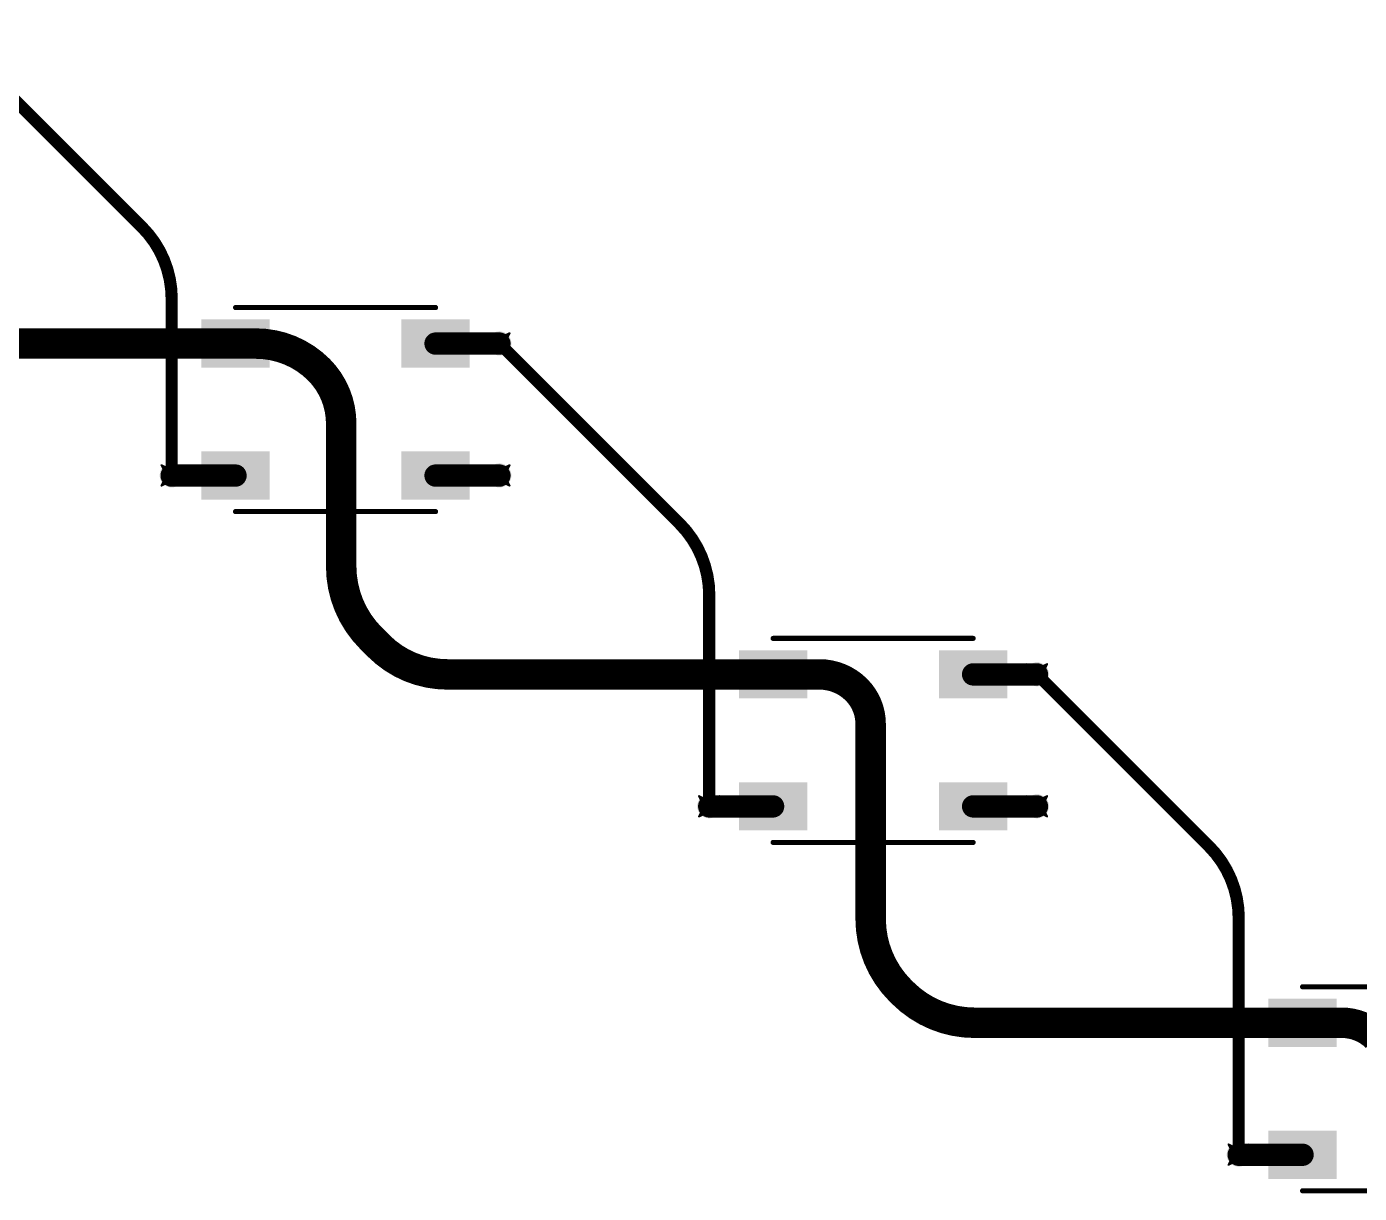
# Model space of a CAD drawing. Header units: inches. Extents: x -11 to 1110, y -7 to 455.
# Drawn here: x 404.91 to 438.22, y 259.26 to 288.43 of the extents above; entities that cross this region are included whole.
import ezdxf

# ---------------------------------------------------------------- set-up
doc = ezdxf.new("R2010")
doc.units = ezdxf.units.IN
for name, color, linetype in [('Bottom Layer', 5, 'Continuous'), ('Drill Drawing', 1, 'Continuous'), ('Top Layer', 1, 'Continuous'), ('Top Overlay', 2, 'Continuous'), ('Top Paste', 8, 'Continuous'), ('Top Solder', 216, 'Continuous'), ('Via Holes', 16, 'Continuous')]:
    doc.layers.add(name, color=color, linetype=linetype)

# ---------------------------------------------------------------- blocks, each defined once
blk = doc.blocks.new('WS2812B_B_W_210')
at = {"layer": 'Top Layer'}
for points in [[(-3.25, 2.15), (-1.75, 2.15), (-1.75, 1.15), (-3.25, 1.15)], [(3.25, 1.15), (1.75, 1.15), (1.75, 2.15), (3.25, 2.15)], [(-3.25, -1.15), (-1.75, -1.15), (-1.75, -2.15), (-3.25, -2.15)], [(1.75, -1.15), (3.25, -1.15), (3.25, -2.15), (1.75, -2.15)]]:
    blk.add_hatch(color=1, dxfattribs=at).paths.add_polyline_path(points)
at = {"layer": 'Top Paste'}
for points in [[(-3.25, 2.15), (-1.75, 2.15), (-1.75, 1.15), (-3.25, 1.15)], [(3.25, 1.15), (1.75, 1.15), (1.75, 2.15), (3.25, 2.15)], [(-3.25, -1.15), (-1.75, -1.15), (-1.75, -2.15), (-3.25, -2.15)], [(1.75, -1.15), (3.25, -1.15), (3.25, -2.15), (1.75, -2.15)]]:
    blk.add_hatch(color=8, dxfattribs=at).paths.add_polyline_path(points)
at = {"layer": 'Top Solder'}
for points in [[(-3.352, 2.252), (-1.648, 2.252), (-1.648, 1.048), (-3.352, 1.048)], [(3.352, 1.048), (1.648, 1.048), (1.648, 2.252), (3.352, 2.252)], [(-3.352, -1.048), (-1.648, -1.048), (-1.648, -2.252), (-3.352, -2.252)], [(1.648, -1.048), (3.352, -1.048), (3.352, -2.252), (1.648, -2.252)]]:
    blk.add_hatch(color=216, dxfattribs=at).paths.add_polyline_path(points)
at = {"layer": 'Top Overlay'}
for points in [[(-2.5, 2.551, 0.127, 0.127, 0), (2.5, 2.551, 0.127, 0.127, 0)], [(-3.556, 1.803, 0.254, 0.254, 0), (-3.429, 1.676, 0.254, 0.254, 0)], [(-3.556, 1.549, 0.254, 0.254, 0), (-3.556, 1.803, 0.254, 0.254, 0)], [(-3.556, 1.549, 0.254, 0.254, 0), (-3.429, 1.676, 0.254, 0.254, 0)], [(-2.5, -2.551, 0.127, 0.127, 0), (2.5, -2.551, 0.127, 0.127, 0)]]:
    blk.add_lwpolyline(points, format="xyseb", dxfattribs=at)
for points in [[(-2.532, 2.551, 0.0635, 0.0635, 1), (-2.468, 2.551, 0.0635, 0.0635, 1)], [(2.468, 2.551, 0.0635, 0.0635, 1), (2.532, 2.551, 0.0635, 0.0635, 1)], [(-3.619, 1.803, 0.127, 0.127, 1), (-3.493, 1.803, 0.127, 0.127, 1)], [(-3.619, 1.803, 0.127, 0.127, 1), (-3.493, 1.803, 0.127, 0.127, 1)], [(-3.619, 1.549, 0.127, 0.127, 1), (-3.493, 1.549, 0.127, 0.127, 1)], [(-3.619, 1.549, 0.127, 0.127, 1), (-3.493, 1.549, 0.127, 0.127, 1)], [(-3.493, 1.676, 0.127, 0.127, 1), (-3.365, 1.676, 0.127, 0.127, 1)], [(-3.493, 1.676, 0.127, 0.127, 1), (-3.365, 1.676, 0.127, 0.127, 1)], [(-2.532, -2.551, 0.0635, 0.0635, 1), (-2.468, -2.551, 0.0635, 0.0635, 1)], [(2.468, -2.551, 0.0635, 0.0635, 1), (2.532, -2.551, 0.0635, 0.0635, 1)]]:
    blk.add_lwpolyline(points, format="xyseb", close=True, dxfattribs=at)
blk = doc.blocks.new('WS2812B_B_W_219')
at = {"layer": 'Top Layer'}
for points in [[(-3.25, 2.15), (-1.75, 2.15), (-1.75, 1.15), (-3.25, 1.15)], [(3.25, 1.15), (1.75, 1.15), (1.75, 2.15), (3.25, 2.15)], [(-3.25, -1.15), (-1.75, -1.15), (-1.75, -2.15), (-3.25, -2.15)], [(1.75, -1.15), (3.25, -1.15), (3.25, -2.15), (1.75, -2.15)]]:
    blk.add_hatch(color=1, dxfattribs=at).paths.add_polyline_path(points)
at = {"layer": 'Top Paste'}
for points in [[(-3.25, 2.15), (-1.75, 2.15), (-1.75, 1.15), (-3.25, 1.15)], [(3.25, 1.15), (1.75, 1.15), (1.75, 2.15), (3.25, 2.15)], [(-3.25, -1.15), (-1.75, -1.15), (-1.75, -2.15), (-3.25, -2.15)], [(1.75, -1.15), (3.25, -1.15), (3.25, -2.15), (1.75, -2.15)]]:
    blk.add_hatch(color=8, dxfattribs=at).paths.add_polyline_path(points)
at = {"layer": 'Top Solder'}
for points in [[(-3.352, 2.252), (-1.648, 2.252), (-1.648, 1.048), (-3.352, 1.048)], [(3.352, 1.048), (1.648, 1.048), (1.648, 2.252), (3.352, 2.252)], [(-3.352, -1.048), (-1.648, -1.048), (-1.648, -2.252), (-3.352, -2.252)], [(1.648, -1.048), (3.352, -1.048), (3.352, -2.252), (1.648, -2.252)]]:
    blk.add_hatch(color=216, dxfattribs=at).paths.add_polyline_path(points)
at = {"layer": 'Top Overlay'}
for points in [[(-2.5, 2.551, 0.127, 0.127, 0), (2.5, 2.551, 0.127, 0.127, 0)], [(-3.556, 1.803, 0.254, 0.254, 0), (-3.429, 1.676, 0.254, 0.254, 0)], [(-3.556, 1.549, 0.254, 0.254, 0), (-3.556, 1.803, 0.254, 0.254, 0)], [(-3.556, 1.549, 0.254, 0.254, 0), (-3.429, 1.676, 0.254, 0.254, 0)], [(-2.5, -2.551, 0.127, 0.127, 0), (2.5, -2.551, 0.127, 0.127, 0)]]:
    blk.add_lwpolyline(points, format="xyseb", dxfattribs=at)
for points in [[(-2.532, 2.551, 0.0635, 0.0635, 1), (-2.468, 2.551, 0.0635, 0.0635, 1)], [(2.468, 2.551, 0.0635, 0.0635, 1), (2.532, 2.551, 0.0635, 0.0635, 1)], [(-3.619, 1.803, 0.127, 0.127, 1), (-3.493, 1.803, 0.127, 0.127, 1)], [(-3.619, 1.803, 0.127, 0.127, 1), (-3.493, 1.803, 0.127, 0.127, 1)], [(-3.619, 1.549, 0.127, 0.127, 1), (-3.493, 1.549, 0.127, 0.127, 1)], [(-3.619, 1.549, 0.127, 0.127, 1), (-3.493, 1.549, 0.127, 0.127, 1)], [(-3.493, 1.676, 0.127, 0.127, 1), (-3.365, 1.676, 0.127, 0.127, 1)], [(-3.493, 1.676, 0.127, 0.127, 1), (-3.365, 1.676, 0.127, 0.127, 1)], [(-2.532, -2.551, 0.0635, 0.0635, 1), (-2.468, -2.551, 0.0635, 0.0635, 1)], [(2.468, -2.551, 0.0635, 0.0635, 1), (2.532, -2.551, 0.0635, 0.0635, 1)]]:
    blk.add_lwpolyline(points, format="xyseb", close=True, dxfattribs=at)
blk = doc.blocks.new('WS2812B_B_W_228')
at = {"layer": 'Top Layer'}
for points in [[(-3.25, 2.15), (-1.75, 2.15), (-1.75, 1.15), (-3.25, 1.15)], [(3.25, 1.15), (1.75, 1.15), (1.75, 2.15), (3.25, 2.15)], [(-3.25, -1.15), (-1.75, -1.15), (-1.75, -2.15), (-3.25, -2.15)], [(1.75, -1.15), (3.25, -1.15), (3.25, -2.15), (1.75, -2.15)]]:
    blk.add_hatch(color=1, dxfattribs=at).paths.add_polyline_path(points)
at = {"layer": 'Top Paste'}
for points in [[(-3.25, 2.15), (-1.75, 2.15), (-1.75, 1.15), (-3.25, 1.15)], [(3.25, 1.15), (1.75, 1.15), (1.75, 2.15), (3.25, 2.15)], [(-3.25, -1.15), (-1.75, -1.15), (-1.75, -2.15), (-3.25, -2.15)], [(1.75, -1.15), (3.25, -1.15), (3.25, -2.15), (1.75, -2.15)]]:
    blk.add_hatch(color=8, dxfattribs=at).paths.add_polyline_path(points)
at = {"layer": 'Top Solder'}
for points in [[(-3.352, 2.252), (-1.648, 2.252), (-1.648, 1.048), (-3.352, 1.048)], [(3.352, 1.048), (1.648, 1.048), (1.648, 2.252), (3.352, 2.252)], [(-3.352, -1.048), (-1.648, -1.048), (-1.648, -2.252), (-3.352, -2.252)], [(1.648, -1.048), (3.352, -1.048), (3.352, -2.252), (1.648, -2.252)]]:
    blk.add_hatch(color=216, dxfattribs=at).paths.add_polyline_path(points)
at = {"layer": 'Top Overlay'}
for points in [[(-2.5, 2.551, 0.127, 0.127, 0), (2.5, 2.551, 0.127, 0.127, 0)], [(-3.556, 1.803, 0.254, 0.254, 0), (-3.429, 1.676, 0.254, 0.254, 0)], [(-3.556, 1.549, 0.254, 0.254, 0), (-3.556, 1.803, 0.254, 0.254, 0)], [(-3.556, 1.549, 0.254, 0.254, 0), (-3.429, 1.676, 0.254, 0.254, 0)], [(-2.5, -2.551, 0.127, 0.127, 0), (2.5, -2.551, 0.127, 0.127, 0)]]:
    blk.add_lwpolyline(points, format="xyseb", dxfattribs=at)
for points in [[(-2.532, 2.551, 0.0635, 0.0635, 1), (-2.468, 2.551, 0.0635, 0.0635, 1)], [(2.468, 2.551, 0.0635, 0.0635, 1), (2.532, 2.551, 0.0635, 0.0635, 1)], [(-3.619, 1.803, 0.127, 0.127, 1), (-3.493, 1.803, 0.127, 0.127, 1)], [(-3.619, 1.803, 0.127, 0.127, 1), (-3.493, 1.803, 0.127, 0.127, 1)], [(-3.619, 1.549, 0.127, 0.127, 1), (-3.493, 1.549, 0.127, 0.127, 1)], [(-3.619, 1.549, 0.127, 0.127, 1), (-3.493, 1.549, 0.127, 0.127, 1)], [(-3.493, 1.676, 0.127, 0.127, 1), (-3.365, 1.676, 0.127, 0.127, 1)], [(-3.493, 1.676, 0.127, 0.127, 1), (-3.365, 1.676, 0.127, 0.127, 1)], [(-2.532, -2.551, 0.0635, 0.0635, 1), (-2.468, -2.551, 0.0635, 0.0635, 1)], [(2.468, -2.551, 0.0635, 0.0635, 1), (2.532, -2.551, 0.0635, 0.0635, 1)]]:
    blk.add_lwpolyline(points, format="xyseb", close=True, dxfattribs=at)

msp = doc.modelspace()

# ---------------------------------------------------------------- hatches: boundary and pattern name
at = {"layer": 'Bottom Layer'}
h = msp.add_hatch(color=5, dxfattribs=at)
edge = h.paths.add_edge_path()
edge.add_arc((416.729, 280.513), 0.3, 0, 360)
h = msp.add_hatch(color=5, dxfattribs=at)
edge = h.paths.add_edge_path()
edge.add_arc((408.538, 277.213), 0.3, 0, 360)
h = msp.add_hatch(color=5, dxfattribs=at)
edge = h.paths.add_edge_path()
edge.add_arc((416.729, 277.213), 0.3, 0, 360)
h = msp.add_hatch(color=5, dxfattribs=at)
edge = h.paths.add_edge_path()
edge.add_arc((430.166, 272.241), 0.3, 0, 360)
h = msp.add_hatch(color=5, dxfattribs=at)
edge = h.paths.add_edge_path()
edge.add_arc((421.975, 268.941), 0.3, 0, 360)
h = msp.add_hatch(color=5, dxfattribs=at)
edge = h.paths.add_edge_path()
edge.add_arc((430.166, 268.941), 0.3, 0, 360)
h = msp.add_hatch(color=5, dxfattribs=at)
edge = h.paths.add_edge_path()
edge.add_arc((435.209, 260.232), 0.3, 0, 360)
at = {"layer": 'Top Layer'}
h = msp.add_hatch(color=1, dxfattribs=at)
edge = h.paths.add_edge_path()
edge.add_arc((416.729, 280.513), 0.3, 0, 360)
h = msp.add_hatch(color=1, dxfattribs=at)
edge = h.paths.add_edge_path()
edge.add_arc((408.538, 277.213), 0.3, 0, 360)
h = msp.add_hatch(color=1, dxfattribs=at)
edge = h.paths.add_edge_path()
edge.add_arc((416.729, 277.213), 0.3, 0, 360)
h = msp.add_hatch(color=1, dxfattribs=at)
edge = h.paths.add_edge_path()
edge.add_arc((430.166, 272.241), 0.3, 0, 360)
h = msp.add_hatch(color=1, dxfattribs=at)
edge = h.paths.add_edge_path()
edge.add_arc((421.975, 268.941), 0.3, 0, 360)
h = msp.add_hatch(color=1, dxfattribs=at)
edge = h.paths.add_edge_path()
edge.add_arc((430.166, 268.941), 0.3, 0, 360)
h = msp.add_hatch(color=1, dxfattribs=at)
edge = h.paths.add_edge_path()
edge.add_arc((435.209, 260.232), 0.3, 0, 360)
at = {"layer": 'Via Holes'}
h = msp.add_hatch(color=7, dxfattribs=at)
edge = h.paths.add_edge_path()
edge.add_arc((416.729, 280.513), 0.15, 0, 360)
h = msp.add_hatch(color=7, dxfattribs=at)
edge = h.paths.add_edge_path()
edge.add_arc((408.538, 277.213), 0.15, 0, 360)
h = msp.add_hatch(color=7, dxfattribs=at)
edge = h.paths.add_edge_path()
edge.add_arc((416.729, 277.213), 0.15, 0, 360)
h = msp.add_hatch(color=7, dxfattribs=at)
edge = h.paths.add_edge_path()
edge.add_arc((430.166, 272.241), 0.15, 0, 360)
h = msp.add_hatch(color=7, dxfattribs=at)
edge = h.paths.add_edge_path()
edge.add_arc((421.975, 268.941), 0.15, 0, 360)
h = msp.add_hatch(color=7, dxfattribs=at)
edge = h.paths.add_edge_path()
edge.add_arc((430.166, 268.941), 0.15, 0, 360)
h = msp.add_hatch(color=7, dxfattribs=at)
edge = h.paths.add_edge_path()
edge.add_arc((435.209, 260.232), 0.15, 0, 360)

# ---------------------------------------------------------------- linework, layer by layer
at = {"layer": 'Bottom Layer'}
for points in [[(402.937, 288.28, 0.305, 0.305, 0), (407.794, 283.423, 0.305, 0.305, 0)], [(407.794, 283.423, 0.305, 0.305, -0.198912), (408.538, 281.627, 0.305, 0.305, 0)], [(408.538, 277.213, 0.305, 0.305, 0), (408.538, 281.627, 0.305, 0.305, 0)], [(416.729, 280.513, 0.305, 0.305, 0), (421.231, 276.011, 0.305, 0.305, 0)], [(421.231, 276.011, 0.305, 0.305, -0.198912), (421.975, 274.215, 0.305, 0.305, 0)], [(421.975, 268.941, 0.305, 0.305, 0), (421.975, 274.215, 0.305, 0.305, 0)], [(430.166, 272.241, 0.305, 0.305, 0), (434.465, 267.942, 0.305, 0.305, 0)], [(434.465, 267.942, 0.305, 0.305, -0.198912), (435.209, 266.146, 0.305, 0.305, 0)], [(435.209, 260.232, 0.305, 0.305, 0), (435.209, 266.146, 0.305, 0.305, 0)]]:
    msp.add_lwpolyline(points, format="xyseb", dxfattribs=at)
for points in [[(407.718, 283.423, 0.152, 0.152, 1), (407.87, 283.423, 0.152, 0.152, 1)], [(407.718, 283.423, 0.152, 0.152, 1), (407.87, 283.423, 0.152, 0.152, 1)], [(408.462, 281.627, 0.152, 0.152, 1), (408.614, 281.627, 0.152, 0.152, 1)], [(408.462, 281.627, 0.152, 0.152, 1), (408.614, 281.627, 0.152, 0.152, 1)], [(416.653, 280.513, 0.152, 0.152, 1), (416.805, 280.513, 0.152, 0.152, 1)], [(408.462, 277.213, 0.152, 0.152, 1), (408.614, 277.213, 0.152, 0.152, 1)], [(421.155, 276.011, 0.152, 0.152, 1), (421.307, 276.011, 0.152, 0.152, 1)], [(421.155, 276.011, 0.152, 0.152, 1), (421.307, 276.011, 0.152, 0.152, 1)], [(421.899, 274.215, 0.152, 0.152, 1), (422.051, 274.215, 0.152, 0.152, 1)], [(421.899, 274.215, 0.152, 0.152, 1), (422.051, 274.215, 0.152, 0.152, 1)], [(430.09, 272.241, 0.152, 0.152, 1), (430.243, 272.241, 0.152, 0.152, 1)], [(421.899, 268.941, 0.152, 0.152, 1), (422.051, 268.941, 0.152, 0.152, 1)], [(434.389, 267.942, 0.152, 0.152, 1), (434.541, 267.942, 0.152, 0.152, 1)], [(434.389, 267.942, 0.152, 0.152, 1), (434.541, 267.942, 0.152, 0.152, 1)], [(435.133, 266.146, 0.152, 0.152, 1), (435.285, 266.146, 0.152, 0.152, 1)], [(435.133, 266.146, 0.152, 0.152, 1), (435.285, 266.146, 0.152, 0.152, 1)], [(435.133, 260.232, 0.152, 0.152, 1), (435.285, 260.232, 0.152, 0.152, 1)]]:
    msp.add_lwpolyline(points, format="xyseb", close=True, dxfattribs=at)
at = {"layer": 'Drill Drawing'}
for points in [[(416.475, 280.767, 0.0508, 0.0508, 0), (416.729, 280.64, 0.0508, 0.0508, 0)], [(416.475, 280.767, 0.0508, 0.0508, 0), (416.602, 280.513, 0.0508, 0.0508, 0)], [(416.475, 280.259, 0.0508, 0.0508, 0), (416.602, 280.513, 0.0508, 0.0508, 0)], [(416.729, 280.64, 0.0508, 0.0508, 0), (416.983, 280.767, 0.0508, 0.0508, 0)], [(416.856, 280.513, 0.0508, 0.0508, 0), (416.983, 280.767, 0.0508, 0.0508, 0)], [(416.856, 280.513, 0.0508, 0.0508, 0), (416.983, 280.259, 0.0508, 0.0508, 0)], [(416.475, 280.259, 0.0508, 0.0508, 0), (416.729, 280.386, 0.0508, 0.0508, 0)], [(416.729, 280.386, 0.0508, 0.0508, 0), (416.983, 280.259, 0.0508, 0.0508, 0)], [(408.284, 277.467, 0.0508, 0.0508, 0), (408.538, 277.34, 0.0508, 0.0508, 0)], [(408.284, 277.467, 0.0508, 0.0508, 0), (408.411, 277.213, 0.0508, 0.0508, 0)], [(408.538, 277.34, 0.0508, 0.0508, 0), (408.792, 277.467, 0.0508, 0.0508, 0)], [(408.665, 277.213, 0.0508, 0.0508, 0), (408.792, 277.467, 0.0508, 0.0508, 0)], [(416.475, 277.467, 0.0508, 0.0508, 0), (416.729, 277.34, 0.0508, 0.0508, 0)], [(416.475, 277.467, 0.0508, 0.0508, 0), (416.602, 277.213, 0.0508, 0.0508, 0)], [(416.729, 277.34, 0.0508, 0.0508, 0), (416.983, 277.467, 0.0508, 0.0508, 0)], [(416.856, 277.213, 0.0508, 0.0508, 0), (416.983, 277.467, 0.0508, 0.0508, 0)], [(408.284, 276.959, 0.0508, 0.0508, 0), (408.411, 277.213, 0.0508, 0.0508, 0)], [(408.665, 277.213, 0.0508, 0.0508, 0), (408.792, 276.959, 0.0508, 0.0508, 0)], [(416.475, 276.959, 0.0508, 0.0508, 0), (416.602, 277.213, 0.0508, 0.0508, 0)], [(416.856, 277.213, 0.0508, 0.0508, 0), (416.983, 276.959, 0.0508, 0.0508, 0)], [(408.284, 276.959, 0.0508, 0.0508, 0), (408.538, 277.086, 0.0508, 0.0508, 0)], [(408.538, 277.086, 0.0508, 0.0508, 0), (408.792, 276.959, 0.0508, 0.0508, 0)], [(416.475, 276.959, 0.0508, 0.0508, 0), (416.729, 277.086, 0.0508, 0.0508, 0)], [(416.729, 277.086, 0.0508, 0.0508, 0), (416.983, 276.959, 0.0508, 0.0508, 0)], [(429.912, 272.495, 0.0508, 0.0508, 0), (430.166, 272.368, 0.0508, 0.0508, 0)], [(429.912, 272.495, 0.0508, 0.0508, 0), (430.039, 272.241, 0.0508, 0.0508, 0)], [(430.166, 272.368, 0.0508, 0.0508, 0), (430.42, 272.495, 0.0508, 0.0508, 0)], [(430.293, 272.241, 0.0508, 0.0508, 0), (430.42, 272.495, 0.0508, 0.0508, 0)], [(429.912, 271.987, 0.0508, 0.0508, 0), (430.039, 272.241, 0.0508, 0.0508, 0)], [(430.293, 272.241, 0.0508, 0.0508, 0), (430.42, 271.987, 0.0508, 0.0508, 0)], [(429.912, 271.987, 0.0508, 0.0508, 0), (430.166, 272.114, 0.0508, 0.0508, 0)], [(430.166, 272.114, 0.0508, 0.0508, 0), (430.42, 271.987, 0.0508, 0.0508, 0)], [(421.721, 269.195, 0.0508, 0.0508, 0), (421.975, 269.068, 0.0508, 0.0508, 0)], [(421.721, 269.195, 0.0508, 0.0508, 0), (421.848, 268.941, 0.0508, 0.0508, 0)], [(421.975, 269.068, 0.0508, 0.0508, 0), (422.229, 269.195, 0.0508, 0.0508, 0)], [(422.102, 268.941, 0.0508, 0.0508, 0), (422.229, 269.195, 0.0508, 0.0508, 0)], [(429.912, 269.195, 0.0508, 0.0508, 0), (430.166, 269.068, 0.0508, 0.0508, 0)], [(429.912, 269.195, 0.0508, 0.0508, 0), (430.039, 268.941, 0.0508, 0.0508, 0)], [(430.166, 269.068, 0.0508, 0.0508, 0), (430.42, 269.195, 0.0508, 0.0508, 0)], [(430.293, 268.941, 0.0508, 0.0508, 0), (430.42, 269.195, 0.0508, 0.0508, 0)], [(421.721, 268.687, 0.0508, 0.0508, 0), (421.848, 268.941, 0.0508, 0.0508, 0)], [(421.721, 268.687, 0.0508, 0.0508, 0), (421.975, 268.814, 0.0508, 0.0508, 0)], [(421.975, 268.814, 0.0508, 0.0508, 0), (422.229, 268.687, 0.0508, 0.0508, 0)], [(422.102, 268.941, 0.0508, 0.0508, 0), (422.229, 268.687, 0.0508, 0.0508, 0)], [(429.912, 268.687, 0.0508, 0.0508, 0), (430.039, 268.941, 0.0508, 0.0508, 0)], [(429.912, 268.687, 0.0508, 0.0508, 0), (430.166, 268.814, 0.0508, 0.0508, 0)], [(430.166, 268.814, 0.0508, 0.0508, 0), (430.42, 268.687, 0.0508, 0.0508, 0)], [(430.293, 268.941, 0.0508, 0.0508, 0), (430.42, 268.687, 0.0508, 0.0508, 0)], [(434.955, 260.486, 0.0508, 0.0508, 0), (435.209, 260.359, 0.0508, 0.0508, 0)], [(434.955, 260.486, 0.0508, 0.0508, 0), (435.082, 260.232, 0.0508, 0.0508, 0)], [(435.209, 260.359, 0.0508, 0.0508, 0), (435.463, 260.486, 0.0508, 0.0508, 0)], [(435.336, 260.232, 0.0508, 0.0508, 0), (435.463, 260.486, 0.0508, 0.0508, 0)], [(434.955, 259.978, 0.0508, 0.0508, 0), (435.082, 260.232, 0.0508, 0.0508, 0)], [(435.336, 260.232, 0.0508, 0.0508, 0), (435.463, 259.978, 0.0508, 0.0508, 0)], [(434.955, 259.978, 0.0508, 0.0508, 0), (435.209, 260.105, 0.0508, 0.0508, 0)], [(435.209, 260.105, 0.0508, 0.0508, 0), (435.463, 259.978, 0.0508, 0.0508, 0)]]:
    msp.add_lwpolyline(points, format="xyseb", dxfattribs=at)
for points in [[(416.463, 280.767, 0.0254, 0.0254, 1), (416.488, 280.767, 0.0254, 0.0254, 1)], [(416.463, 280.767, 0.0254, 0.0254, 1), (416.488, 280.767, 0.0254, 0.0254, 1)], [(416.59, 280.513, 0.0254, 0.0254, 1), (416.615, 280.513, 0.0254, 0.0254, 1)], [(416.59, 280.513, 0.0254, 0.0254, 1), (416.615, 280.513, 0.0254, 0.0254, 1)], [(416.717, 280.64, 0.0254, 0.0254, 1), (416.742, 280.64, 0.0254, 0.0254, 1)], [(416.717, 280.64, 0.0254, 0.0254, 1), (416.742, 280.64, 0.0254, 0.0254, 1)], [(416.844, 280.513, 0.0254, 0.0254, 1), (416.869, 280.513, 0.0254, 0.0254, 1)], [(416.844, 280.513, 0.0254, 0.0254, 1), (416.869, 280.513, 0.0254, 0.0254, 1)], [(416.971, 280.767, 0.0254, 0.0254, 1), (416.996, 280.767, 0.0254, 0.0254, 1)], [(416.971, 280.767, 0.0254, 0.0254, 1), (416.996, 280.767, 0.0254, 0.0254, 1)], [(416.463, 280.259, 0.0254, 0.0254, 1), (416.488, 280.259, 0.0254, 0.0254, 1)], [(416.463, 280.259, 0.0254, 0.0254, 1), (416.488, 280.259, 0.0254, 0.0254, 1)], [(416.717, 280.386, 0.0254, 0.0254, 1), (416.742, 280.386, 0.0254, 0.0254, 1)], [(416.717, 280.386, 0.0254, 0.0254, 1), (416.742, 280.386, 0.0254, 0.0254, 1)], [(416.971, 280.259, 0.0254, 0.0254, 1), (416.996, 280.259, 0.0254, 0.0254, 1)], [(416.971, 280.259, 0.0254, 0.0254, 1), (416.996, 280.259, 0.0254, 0.0254, 1)], [(408.271, 277.467, 0.0254, 0.0254, 1), (408.297, 277.467, 0.0254, 0.0254, 1)], [(408.271, 277.467, 0.0254, 0.0254, 1), (408.297, 277.467, 0.0254, 0.0254, 1)], [(408.779, 277.467, 0.0254, 0.0254, 1), (408.805, 277.467, 0.0254, 0.0254, 1)], [(408.779, 277.467, 0.0254, 0.0254, 1), (408.805, 277.467, 0.0254, 0.0254, 1)], [(416.463, 277.467, 0.0254, 0.0254, 1), (416.488, 277.467, 0.0254, 0.0254, 1)], [(416.463, 277.467, 0.0254, 0.0254, 1), (416.488, 277.467, 0.0254, 0.0254, 1)], [(416.971, 277.467, 0.0254, 0.0254, 1), (416.996, 277.467, 0.0254, 0.0254, 1)], [(416.971, 277.467, 0.0254, 0.0254, 1), (416.996, 277.467, 0.0254, 0.0254, 1)], [(408.398, 277.213, 0.0254, 0.0254, 1), (408.424, 277.213, 0.0254, 0.0254, 1)], [(408.398, 277.213, 0.0254, 0.0254, 1), (408.424, 277.213, 0.0254, 0.0254, 1)], [(408.525, 277.34, 0.0254, 0.0254, 1), (408.551, 277.34, 0.0254, 0.0254, 1)], [(408.525, 277.34, 0.0254, 0.0254, 1), (408.551, 277.34, 0.0254, 0.0254, 1)], [(408.652, 277.213, 0.0254, 0.0254, 1), (408.678, 277.213, 0.0254, 0.0254, 1)], [(408.652, 277.213, 0.0254, 0.0254, 1), (408.678, 277.213, 0.0254, 0.0254, 1)], [(416.59, 277.213, 0.0254, 0.0254, 1), (416.615, 277.213, 0.0254, 0.0254, 1)], [(416.59, 277.213, 0.0254, 0.0254, 1), (416.615, 277.213, 0.0254, 0.0254, 1)], [(416.717, 277.34, 0.0254, 0.0254, 1), (416.742, 277.34, 0.0254, 0.0254, 1)], [(416.717, 277.34, 0.0254, 0.0254, 1), (416.742, 277.34, 0.0254, 0.0254, 1)], [(416.844, 277.213, 0.0254, 0.0254, 1), (416.869, 277.213, 0.0254, 0.0254, 1)], [(416.844, 277.213, 0.0254, 0.0254, 1), (416.869, 277.213, 0.0254, 0.0254, 1)], [(408.271, 276.959, 0.0254, 0.0254, 1), (408.297, 276.959, 0.0254, 0.0254, 1)], [(408.271, 276.959, 0.0254, 0.0254, 1), (408.297, 276.959, 0.0254, 0.0254, 1)], [(408.525, 277.086, 0.0254, 0.0254, 1), (408.551, 277.086, 0.0254, 0.0254, 1)], [(408.525, 277.086, 0.0254, 0.0254, 1), (408.551, 277.086, 0.0254, 0.0254, 1)], [(408.779, 276.959, 0.0254, 0.0254, 1), (408.805, 276.959, 0.0254, 0.0254, 1)], [(408.779, 276.959, 0.0254, 0.0254, 1), (408.805, 276.959, 0.0254, 0.0254, 1)], [(416.463, 276.959, 0.0254, 0.0254, 1), (416.488, 276.959, 0.0254, 0.0254, 1)], [(416.463, 276.959, 0.0254, 0.0254, 1), (416.488, 276.959, 0.0254, 0.0254, 1)], [(416.717, 277.086, 0.0254, 0.0254, 1), (416.742, 277.086, 0.0254, 0.0254, 1)], [(416.717, 277.086, 0.0254, 0.0254, 1), (416.742, 277.086, 0.0254, 0.0254, 1)], [(416.971, 276.959, 0.0254, 0.0254, 1), (416.996, 276.959, 0.0254, 0.0254, 1)], [(416.971, 276.959, 0.0254, 0.0254, 1), (416.996, 276.959, 0.0254, 0.0254, 1)], [(429.9, 272.495, 0.0254, 0.0254, 1), (429.925, 272.495, 0.0254, 0.0254, 1)], [(429.9, 272.495, 0.0254, 0.0254, 1), (429.925, 272.495, 0.0254, 0.0254, 1)], [(430.408, 272.495, 0.0254, 0.0254, 1), (430.433, 272.495, 0.0254, 0.0254, 1)], [(430.408, 272.495, 0.0254, 0.0254, 1), (430.433, 272.495, 0.0254, 0.0254, 1)], [(430.027, 272.241, 0.0254, 0.0254, 1), (430.052, 272.241, 0.0254, 0.0254, 1)], [(430.027, 272.241, 0.0254, 0.0254, 1), (430.052, 272.241, 0.0254, 0.0254, 1)], [(430.154, 272.368, 0.0254, 0.0254, 1), (430.179, 272.368, 0.0254, 0.0254, 1)], [(430.154, 272.368, 0.0254, 0.0254, 1), (430.179, 272.368, 0.0254, 0.0254, 1)], [(430.281, 272.241, 0.0254, 0.0254, 1), (430.306, 272.241, 0.0254, 0.0254, 1)], [(430.281, 272.241, 0.0254, 0.0254, 1), (430.306, 272.241, 0.0254, 0.0254, 1)], [(429.9, 271.987, 0.0254, 0.0254, 1), (429.925, 271.987, 0.0254, 0.0254, 1)], [(429.9, 271.987, 0.0254, 0.0254, 1), (429.925, 271.987, 0.0254, 0.0254, 1)], [(430.154, 272.114, 0.0254, 0.0254, 1), (430.179, 272.114, 0.0254, 0.0254, 1)], [(430.154, 272.114, 0.0254, 0.0254, 1), (430.179, 272.114, 0.0254, 0.0254, 1)], [(430.408, 271.987, 0.0254, 0.0254, 1), (430.433, 271.987, 0.0254, 0.0254, 1)], [(430.408, 271.987, 0.0254, 0.0254, 1), (430.433, 271.987, 0.0254, 0.0254, 1)], [(421.708, 269.195, 0.0254, 0.0254, 1), (421.734, 269.195, 0.0254, 0.0254, 1)], [(421.708, 269.195, 0.0254, 0.0254, 1), (421.734, 269.195, 0.0254, 0.0254, 1)], [(422.216, 269.195, 0.0254, 0.0254, 1), (422.242, 269.195, 0.0254, 0.0254, 1)], [(422.216, 269.195, 0.0254, 0.0254, 1), (422.242, 269.195, 0.0254, 0.0254, 1)], [(429.9, 269.195, 0.0254, 0.0254, 1), (429.925, 269.195, 0.0254, 0.0254, 1)], [(429.9, 269.195, 0.0254, 0.0254, 1), (429.925, 269.195, 0.0254, 0.0254, 1)], [(430.408, 269.195, 0.0254, 0.0254, 1), (430.433, 269.195, 0.0254, 0.0254, 1)], [(430.408, 269.195, 0.0254, 0.0254, 1), (430.433, 269.195, 0.0254, 0.0254, 1)], [(421.835, 268.941, 0.0254, 0.0254, 1), (421.861, 268.941, 0.0254, 0.0254, 1)], [(421.835, 268.941, 0.0254, 0.0254, 1), (421.861, 268.941, 0.0254, 0.0254, 1)], [(421.962, 269.068, 0.0254, 0.0254, 1), (421.988, 269.068, 0.0254, 0.0254, 1)], [(421.962, 269.068, 0.0254, 0.0254, 1), (421.988, 269.068, 0.0254, 0.0254, 1)], [(421.962, 268.814, 0.0254, 0.0254, 1), (421.988, 268.814, 0.0254, 0.0254, 1)], [(421.962, 268.814, 0.0254, 0.0254, 1), (421.988, 268.814, 0.0254, 0.0254, 1)], [(422.089, 268.941, 0.0254, 0.0254, 1), (422.115, 268.941, 0.0254, 0.0254, 1)], [(422.089, 268.941, 0.0254, 0.0254, 1), (422.115, 268.941, 0.0254, 0.0254, 1)], [(430.027, 268.941, 0.0254, 0.0254, 1), (430.052, 268.941, 0.0254, 0.0254, 1)], [(430.027, 268.941, 0.0254, 0.0254, 1), (430.052, 268.941, 0.0254, 0.0254, 1)], [(430.154, 269.068, 0.0254, 0.0254, 1), (430.179, 269.068, 0.0254, 0.0254, 1)], [(430.154, 269.068, 0.0254, 0.0254, 1), (430.179, 269.068, 0.0254, 0.0254, 1)], [(430.154, 268.814, 0.0254, 0.0254, 1), (430.179, 268.814, 0.0254, 0.0254, 1)], [(430.154, 268.814, 0.0254, 0.0254, 1), (430.179, 268.814, 0.0254, 0.0254, 1)], [(430.281, 268.941, 0.0254, 0.0254, 1), (430.306, 268.941, 0.0254, 0.0254, 1)], [(430.281, 268.941, 0.0254, 0.0254, 1), (430.306, 268.941, 0.0254, 0.0254, 1)], [(421.708, 268.687, 0.0254, 0.0254, 1), (421.734, 268.687, 0.0254, 0.0254, 1)], [(421.708, 268.687, 0.0254, 0.0254, 1), (421.734, 268.687, 0.0254, 0.0254, 1)], [(422.216, 268.687, 0.0254, 0.0254, 1), (422.242, 268.687, 0.0254, 0.0254, 1)], [(422.216, 268.687, 0.0254, 0.0254, 1), (422.242, 268.687, 0.0254, 0.0254, 1)], [(429.9, 268.687, 0.0254, 0.0254, 1), (429.925, 268.687, 0.0254, 0.0254, 1)], [(429.9, 268.687, 0.0254, 0.0254, 1), (429.925, 268.687, 0.0254, 0.0254, 1)], [(430.408, 268.687, 0.0254, 0.0254, 1), (430.433, 268.687, 0.0254, 0.0254, 1)], [(430.408, 268.687, 0.0254, 0.0254, 1), (430.433, 268.687, 0.0254, 0.0254, 1)], [(434.942, 260.486, 0.0254, 0.0254, 1), (434.968, 260.486, 0.0254, 0.0254, 1)], [(434.942, 260.486, 0.0254, 0.0254, 1), (434.968, 260.486, 0.0254, 0.0254, 1)], [(435.45, 260.486, 0.0254, 0.0254, 1), (435.476, 260.486, 0.0254, 0.0254, 1)], [(435.45, 260.486, 0.0254, 0.0254, 1), (435.476, 260.486, 0.0254, 0.0254, 1)], [(435.069, 260.232, 0.0254, 0.0254, 1), (435.095, 260.232, 0.0254, 0.0254, 1)], [(435.069, 260.232, 0.0254, 0.0254, 1), (435.095, 260.232, 0.0254, 0.0254, 1)], [(435.196, 260.359, 0.0254, 0.0254, 1), (435.222, 260.359, 0.0254, 0.0254, 1)], [(435.196, 260.359, 0.0254, 0.0254, 1), (435.222, 260.359, 0.0254, 0.0254, 1)], [(435.323, 260.232, 0.0254, 0.0254, 1), (435.349, 260.232, 0.0254, 0.0254, 1)], [(435.323, 260.232, 0.0254, 0.0254, 1), (435.349, 260.232, 0.0254, 0.0254, 1)], [(434.942, 259.978, 0.0254, 0.0254, 1), (434.968, 259.978, 0.0254, 0.0254, 1)], [(434.942, 259.978, 0.0254, 0.0254, 1), (434.968, 259.978, 0.0254, 0.0254, 1)], [(435.196, 260.105, 0.0254, 0.0254, 1), (435.222, 260.105, 0.0254, 0.0254, 1)], [(435.196, 260.105, 0.0254, 0.0254, 1), (435.222, 260.105, 0.0254, 0.0254, 1)], [(435.45, 259.978, 0.0254, 0.0254, 1), (435.476, 259.978, 0.0254, 0.0254, 1)], [(435.45, 259.978, 0.0254, 0.0254, 1), (435.476, 259.978, 0.0254, 0.0254, 1)]]:
    msp.add_lwpolyline(points, format="xyseb", close=True, dxfattribs=at)
at = {"layer": 'Top Layer'}
for points in [[(401.237, 280.509, 0.762, 0.762, 0), (410.134, 280.509, 0.762, 0.762, 0)], [(410.134, 280.509, 0.762, 0.762, 0), (410.642, 280.509, 0.762, 0.762, 0)], [(410.642, 280.509, 0.762, 0.762, -0.198912), (412.217, 279.857, 0.762, 0.762, 0)], [(415.134, 280.509, 0.559, 0.559, 0), (416.729, 280.509, 0.559, 0.559, 0)], [(412.217, 279.857, 0.762, 0.762, -0.198912), (412.775, 278.508, 0.762, 0.762, 0)], [(412.775, 274.94, 0.762, 0.762, 0), (412.775, 278.508, 0.762, 0.762, 0)], [(408.538, 277.209, 0.559, 0.559, 0), (410.134, 277.209, 0.559, 0.559, 0)], [(415.134, 277.209, 0.559, 0.559, 0), (416.729, 277.209, 0.559, 0.559, 0)], [(413.519, 273.144, 0.762, 0.762, -0.198912), (412.775, 274.94, 0.762, 0.762, 0)], [(413.519, 273.144, 0.762, 0.762, 0), (413.715, 272.948, 0.762, 0.762, 0)], [(415.431, 272.238, 0.762, 0.762, -0.198912), (413.715, 272.948, 0.762, 0.762, 0)], [(415.431, 272.238, 0.762, 0.762, 0), (423.571, 272.238, 0.762, 0.762, 0)], [(423.571, 272.238, 0.762, 0.762, 0), (424.732, 272.238, 0.762, 0.762, 0)], [(424.732, 272.238, 0.762, 0.762, -0.198912), (425.653, 271.856, 0.762, 0.762, 0)], [(428.571, 272.238, 0.559, 0.559, 0), (430.166, 272.238, 0.559, 0.559, 0)], [(425.653, 271.856, 0.762, 0.762, -0.198912), (426.009, 270.998, 0.762, 0.762, 0)], [(426.009, 266.127, 0.762, 0.762, 0), (426.009, 270.998, 0.762, 0.762, 0)], [(421.975, 268.938, 0.559, 0.559, 0), (423.571, 268.938, 0.559, 0.559, 0)], [(428.571, 268.938, 0.559, 0.559, 0), (430.166, 268.938, 0.559, 0.559, 0)], [(426.753, 264.33, 0.762, 0.762, -0.198912), (426.009, 266.127, 0.762, 0.762, 0)], [(426.753, 264.33, 0.762, 0.762, 0), (426.811, 264.273, 0.762, 0.762, 0)], [(428.607, 263.529, 0.762, 0.762, -0.198912), (426.811, 264.273, 0.762, 0.762, 0)], [(428.607, 263.529, 0.762, 0.762, 0), (436.805, 263.529, 0.762, 0.762, 0)], [(436.805, 263.529, 0.762, 0.762, 0), (437.791, 263.529, 0.762, 0.762, 0)], [(437.791, 263.529, 0.762, 0.762, -0.198912), (438.658, 263.169, 0.762, 0.762, 0)], [(435.209, 260.229, 0.559, 0.559, 0), (436.805, 260.229, 0.559, 0.559, 0)]]:
    msp.add_lwpolyline(points, format="xyseb", dxfattribs=at)
for points in [[(409.943, 280.509, 0.381, 0.381, 1), (410.324, 280.509, 0.381, 0.381, 1)], [(409.943, 280.509, 0.381, 0.381, 1), (410.324, 280.509, 0.381, 0.381, 1)], [(410.452, 280.509, 0.381, 0.381, 1), (410.833, 280.509, 0.381, 0.381, 1)], [(410.452, 280.509, 0.381, 0.381, 1), (410.833, 280.509, 0.381, 0.381, 1)], [(414.994, 280.509, 0.279, 0.279, 1), (415.273, 280.509, 0.279, 0.279, 1)], [(416.59, 280.509, 0.279, 0.279, 1), (416.869, 280.509, 0.279, 0.279, 1)], [(412.026, 279.857, 0.381, 0.381, 1), (412.407, 279.857, 0.381, 0.381, 1)], [(412.026, 279.857, 0.381, 0.381, 1), (412.407, 279.857, 0.381, 0.381, 1)], [(412.585, 278.508, 0.381, 0.381, 1), (412.966, 278.508, 0.381, 0.381, 1)], [(412.585, 278.508, 0.381, 0.381, 1), (412.966, 278.508, 0.381, 0.381, 1)], [(408.398, 277.209, 0.279, 0.279, 1), (408.678, 277.209, 0.279, 0.279, 1)], [(409.994, 277.209, 0.279, 0.279, 1), (410.273, 277.209, 0.279, 0.279, 1)], [(414.994, 277.209, 0.279, 0.279, 1), (415.273, 277.209, 0.279, 0.279, 1)], [(416.59, 277.209, 0.279, 0.279, 1), (416.869, 277.209, 0.279, 0.279, 1)], [(412.585, 274.94, 0.381, 0.381, 1), (412.966, 274.94, 0.381, 0.381, 1)], [(412.585, 274.94, 0.381, 0.381, 1), (412.966, 274.94, 0.381, 0.381, 1)], [(413.329, 273.144, 0.381, 0.381, 1), (413.71, 273.144, 0.381, 0.381, 1)], [(413.329, 273.144, 0.381, 0.381, 1), (413.71, 273.144, 0.381, 0.381, 1)], [(413.525, 272.948, 0.381, 0.381, 1), (413.906, 272.948, 0.381, 0.381, 1)], [(413.525, 272.948, 0.381, 0.381, 1), (413.906, 272.948, 0.381, 0.381, 1)], [(415.24, 272.238, 0.381, 0.381, 1), (415.621, 272.238, 0.381, 0.381, 1)], [(415.24, 272.238, 0.381, 0.381, 1), (415.621, 272.238, 0.381, 0.381, 1)], [(423.38, 272.238, 0.381, 0.381, 1), (423.761, 272.238, 0.381, 0.381, 1)], [(423.38, 272.238, 0.381, 0.381, 1), (423.761, 272.238, 0.381, 0.381, 1)], [(424.542, 272.238, 0.381, 0.381, 1), (424.923, 272.238, 0.381, 0.381, 1)], [(424.542, 272.238, 0.381, 0.381, 1), (424.923, 272.238, 0.381, 0.381, 1)], [(428.431, 272.238, 0.279, 0.279, 1), (428.71, 272.238, 0.279, 0.279, 1)], [(430.027, 272.238, 0.279, 0.279, 1), (430.306, 272.238, 0.279, 0.279, 1)], [(425.463, 271.856, 0.381, 0.381, 1), (425.844, 271.856, 0.381, 0.381, 1)], [(425.463, 271.856, 0.381, 0.381, 1), (425.844, 271.856, 0.381, 0.381, 1)], [(425.818, 270.998, 0.381, 0.381, 1), (426.199, 270.998, 0.381, 0.381, 1)], [(425.818, 270.998, 0.381, 0.381, 1), (426.199, 270.998, 0.381, 0.381, 1)], [(421.835, 268.938, 0.279, 0.279, 1), (422.115, 268.938, 0.279, 0.279, 1)], [(423.431, 268.938, 0.279, 0.279, 1), (423.71, 268.938, 0.279, 0.279, 1)], [(428.431, 268.938, 0.279, 0.279, 1), (428.71, 268.938, 0.279, 0.279, 1)], [(430.027, 268.938, 0.279, 0.279, 1), (430.306, 268.938, 0.279, 0.279, 1)], [(425.818, 266.127, 0.381, 0.381, 1), (426.199, 266.127, 0.381, 0.381, 1)], [(425.818, 266.127, 0.381, 0.381, 1), (426.199, 266.127, 0.381, 0.381, 1)], [(426.562, 264.33, 0.381, 0.381, 1), (426.943, 264.33, 0.381, 0.381, 1)], [(426.562, 264.33, 0.381, 0.381, 1), (426.943, 264.33, 0.381, 0.381, 1)], [(426.62, 264.273, 0.381, 0.381, 1), (427.001, 264.273, 0.381, 0.381, 1)], [(426.62, 264.273, 0.381, 0.381, 1), (427.001, 264.273, 0.381, 0.381, 1)], [(428.416, 263.529, 0.381, 0.381, 1), (428.797, 263.529, 0.381, 0.381, 1)], [(428.416, 263.529, 0.381, 0.381, 1), (428.797, 263.529, 0.381, 0.381, 1)], [(436.614, 263.529, 0.381, 0.381, 1), (436.995, 263.529, 0.381, 0.381, 1)], [(436.614, 263.529, 0.381, 0.381, 1), (436.995, 263.529, 0.381, 0.381, 1)], [(437.6, 263.529, 0.381, 0.381, 1), (437.981, 263.529, 0.381, 0.381, 1)], [(437.6, 263.529, 0.381, 0.381, 1), (437.981, 263.529, 0.381, 0.381, 1)], [(435.069, 260.229, 0.279, 0.279, 1), (435.349, 260.229, 0.279, 0.279, 1)], [(436.665, 260.229, 0.279, 0.279, 1), (436.944, 260.229, 0.279, 0.279, 1)]]:
    msp.add_lwpolyline(points, format="xyseb", close=True, dxfattribs=at)

# ---------------------------------------------------------------- block references
for name, p in [('WS2812B_B_W_210', (412.634, 278.859)), ('WS2812B_B_W_219', (426.071, 270.588)), ('WS2812B_B_W_228', (439.305, 261.879))]:
    msp.add_blockref(name, p)

doc.saveas('drawing.dxf')
